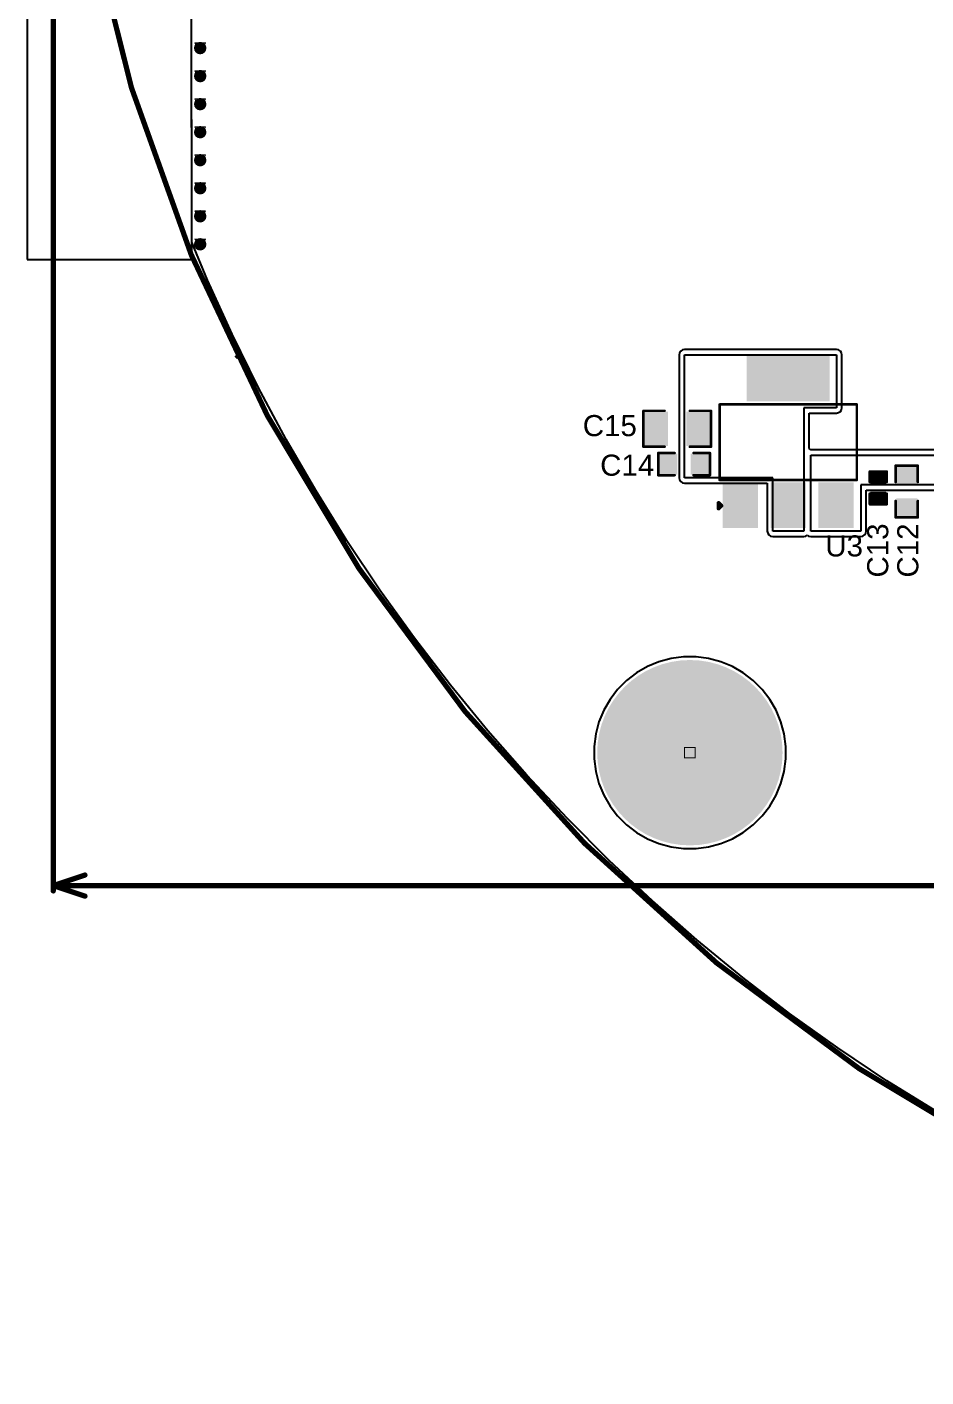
# Model space of a CAD drawing. Header units: inches. Extents: x -89 to 406, y -87 to 102.
# Drawn here: x -88.6 to -45.3, y -87.4 to -22.4 of the extents above; entities that cross this region are included whole.
import ezdxf

# ---------------------------------------------------------------- set-up
doc = ezdxf.new("R2010")
doc.units = ezdxf.units.IN
for name, color, linetype in [('Board_Outline', 56, 'Continuous'), ('Bottom Layer', 5, 'Continuous'), ('Bottom Solder', 6, 'Continuous'), ('Dimension', 6, 'Continuous'), ('Drill Drawing', 1, 'Continuous'), ('Multi-Layer', 9, 'Continuous'), ('Pad Holes', 156, 'Continuous'), ('Top Layer', 1, 'Continuous'), ('Top Overlay', 2, 'Continuous'), ('Top Paste', 8, 'Continuous'), ('Top Solder', 216, 'Continuous'), ('Via Holes', 16, 'Continuous')]:
    doc.layers.add(name, color=color, linetype=linetype)
doc.styles.add('Arial', font='', dxfattribs={"height": 0.2})
doc.styles.get('Arial').set_extended_font_data('Arial')

msp = doc.modelspace()

# ---------------------------------------------------------------- hatches: boundary and pattern name
at = {"layer": 'Bottom Layer'}
h = msp.add_hatch(color=5, dxfattribs=at)
edge = h.paths.add_edge_path()
edge.add_arc((-80.239, -23.454), 0.3, 0, 360)
h = msp.add_hatch(color=5, dxfattribs=at)
edge = h.paths.add_edge_path()
edge.add_arc((-80.239, -24.803), 0.3, 0, 360)
h = msp.add_hatch(color=5, dxfattribs=at)
edge = h.paths.add_edge_path()
edge.add_arc((-80.239, -26.153), 0.3, 0, 360)
h = msp.add_hatch(color=5, dxfattribs=at)
edge = h.paths.add_edge_path()
edge.add_arc((-80.239, -27.503), 0.3, 0, 360)
h = msp.add_hatch(color=5, dxfattribs=at)
edge = h.paths.add_edge_path()
edge.add_arc((-80.239, -28.852), 0.3, 0, 360)
h = msp.add_hatch(color=5, dxfattribs=at)
edge = h.paths.add_edge_path()
edge.add_arc((-80.239, -30.202), 0.3, 0, 360)
h = msp.add_hatch(color=5, dxfattribs=at)
edge = h.paths.add_edge_path()
edge.add_arc((-80.239, -31.552), 0.3, 0, 360)
h = msp.add_hatch(color=5, dxfattribs=at)
edge = h.paths.add_edge_path()
edge.add_arc((-80.239, -32.901), 0.3, 0, 360)
h = msp.add_hatch(color=5, dxfattribs=at)
edge = h.paths.add_edge_path()
edge.add_arc((-56.667, -57.379), 4.36, 0, 360)
at = {"layer": 'Bottom Solder'}
h = msp.add_hatch(color=6, dxfattribs=at)
edge = h.paths.add_edge_path()
edge.add_arc((-56.667, -57.379), 4.462, 0, 360)
at = {"layer": 'Multi-Layer'}
h = msp.add_hatch(color=9, dxfattribs=at)
edge = h.paths.add_edge_path()
edge.add_arc((-56.667, -57.379), 4.36, 0, 360)
at = {"layer": 'Pad Holes'}
h = msp.add_hatch(color=7, dxfattribs=at)
edge = h.paths.add_edge_path()
edge.add_arc((-56.667, -57.379), 2.5, 0, 360)
at = {"layer": 'Top Layer'}
h = msp.add_hatch(color=1, dxfattribs=at)
edge = h.paths.add_edge_path()
edge.add_arc((-80.239, -23.454), 0.3, 0, 360)
h = msp.add_hatch(color=1, dxfattribs=at)
edge = h.paths.add_edge_path()
edge.add_arc((-80.239, -24.803), 0.3, 0, 360)
h = msp.add_hatch(color=1, dxfattribs=at)
edge = h.paths.add_edge_path()
edge.add_arc((-80.239, -26.153), 0.3, 0, 360)
h = msp.add_hatch(color=1, dxfattribs=at)
edge = h.paths.add_edge_path()
edge.add_arc((-80.239, -27.503), 0.3, 0, 360)
h = msp.add_hatch(color=1, dxfattribs=at)
edge = h.paths.add_edge_path()
edge.add_arc((-80.239, -28.852), 0.3, 0, 360)
h = msp.add_hatch(color=1, dxfattribs=at)
edge = h.paths.add_edge_path()
edge.add_arc((-80.239, -30.202), 0.3, 0, 360)
h = msp.add_hatch(color=1, dxfattribs=at)
edge = h.paths.add_edge_path()
edge.add_arc((-80.239, -31.552), 0.3, 0, 360)
h = msp.add_hatch(color=1, dxfattribs=at)
edge = h.paths.add_edge_path()
edge.add_arc((-80.239, -32.901), 0.3, 0, 360)
for points in [[(-53.832, -38.366), (-50.032, -38.366), (-50.032, -40.366), (-53.832, -40.366)], [(-58.801, -41.021), (-57.785, -41.021), (-57.785, -42.545), (-58.801, -42.545)], [(-56.769, -41.021), (-55.753, -41.021), (-55.753, -42.545), (-56.769, -42.545)], [(-57.328, -43.04), (-57.328, -43.929), (-58.09, -43.929), (-58.09, -43.04)], [(-55.804, -43.04), (-55.804, -43.929), (-56.566, -43.929), (-56.566, -43.04)], [(-47.282, -44.386), (-47.917, -44.386), (-47.917, -43.929), (-47.282, -43.929)], [(-46.672, -43.66), (-45.783, -43.66), (-45.783, -44.422), (-46.672, -44.422)], [(-54.982, -44.466), (-53.482, -44.466), (-53.482, -46.466), (-54.982, -46.466)], [(-52.682, -44.466), (-51.182, -44.466), (-51.182, -46.466), (-52.682, -46.466)], [(-50.382, -44.466), (-48.882, -44.466), (-48.882, -46.466), (-50.382, -46.466)], [(-47.282, -45.326), (-47.917, -45.326), (-47.917, -44.869), (-47.282, -44.869)], [(-46.672, -45.184), (-45.783, -45.184), (-45.783, -45.946), (-46.672, -45.946)]]:
    msp.add_hatch(color=1, dxfattribs=at).paths.add_polyline_path(points)
h = msp.add_hatch(color=1, dxfattribs=at)
edge = h.paths.add_edge_path()
edge.add_arc((-56.667, -57.379), 4.36, 0, 360)
at = {"layer": 'Top Paste'}
for points in [[(-53.832, -38.366), (-50.032, -38.366), (-50.032, -40.366), (-53.832, -40.366)], [(-58.801, -41.021), (-57.785, -41.021), (-57.785, -42.545), (-58.801, -42.545)], [(-56.769, -41.021), (-55.753, -41.021), (-55.753, -42.545), (-56.769, -42.545)], [(-57.328, -43.04), (-57.328, -43.929), (-58.09, -43.929), (-58.09, -43.04)], [(-55.804, -43.04), (-55.804, -43.929), (-56.566, -43.929), (-56.566, -43.04)], [(-47.282, -44.386), (-47.917, -44.386), (-47.917, -43.929), (-47.282, -43.929)], [(-46.672, -43.66), (-45.783, -43.66), (-45.783, -44.422), (-46.672, -44.422)], [(-54.982, -44.466), (-53.482, -44.466), (-53.482, -46.466), (-54.982, -46.466)], [(-52.682, -44.466), (-51.182, -44.466), (-51.182, -46.466), (-52.682, -46.466)], [(-50.382, -44.466), (-48.882, -44.466), (-48.882, -46.466), (-50.382, -46.466)], [(-47.282, -45.326), (-47.917, -45.326), (-47.917, -44.869), (-47.282, -44.869)], [(-46.672, -45.184), (-45.783, -45.184), (-45.783, -45.946), (-46.672, -45.946)]]:
    msp.add_hatch(color=8, dxfattribs=at).paths.add_polyline_path(points)
at = {"layer": 'Top Solder'}
for points in [[(-53.933, -38.264), (-49.93, -38.264), (-49.93, -40.468), (-53.933, -40.468)], [(-58.871, -40.951), (-57.715, -40.951), (-57.715, -42.615), (-58.871, -42.615)], [(-56.839, -40.951), (-55.683, -40.951), (-55.683, -42.615), (-56.839, -42.615)], [(-57.268, -42.98), (-57.268, -43.989), (-58.15, -43.989), (-58.15, -42.98)], [(-55.744, -42.98), (-55.744, -43.989), (-56.626, -43.989), (-56.626, -42.98)], [(-47.222, -44.446), (-47.977, -44.446), (-47.977, -43.869), (-47.222, -43.869)], [(-46.732, -43.6), (-45.724, -43.6), (-45.724, -44.482), (-46.732, -44.482)], [(-55.083, -44.364), (-53.38, -44.364), (-53.38, -46.568), (-55.083, -46.568)], [(-52.783, -44.364), (-51.08, -44.364), (-51.08, -46.568), (-52.783, -46.568)], [(-50.483, -44.364), (-48.78, -44.364), (-48.78, -46.568), (-50.483, -46.568)], [(-47.222, -45.386), (-47.977, -45.386), (-47.977, -44.809), (-47.222, -44.809)], [(-46.732, -45.124), (-45.724, -45.124), (-45.724, -46.006), (-46.732, -46.006)]]:
    msp.add_hatch(color=216, dxfattribs=at).paths.add_polyline_path(points)
h = msp.add_hatch(color=216, dxfattribs=at)
edge = h.paths.add_edge_path()
edge.add_arc((-56.667, -57.379), 4.462, 0, 360)
at = {"layer": 'Via Holes'}
h = msp.add_hatch(color=7, dxfattribs=at)
edge = h.paths.add_edge_path()
edge.add_arc((-80.239, -23.454), 0.15, 0, 360)
h = msp.add_hatch(color=7, dxfattribs=at)
edge = h.paths.add_edge_path()
edge.add_arc((-80.239, -24.803), 0.15, 0, 360)
h = msp.add_hatch(color=7, dxfattribs=at)
edge = h.paths.add_edge_path()
edge.add_arc((-80.239, -26.153), 0.15, 0, 360)
h = msp.add_hatch(color=7, dxfattribs=at)
edge = h.paths.add_edge_path()
edge.add_arc((-80.239, -27.503), 0.15, 0, 360)
h = msp.add_hatch(color=7, dxfattribs=at)
edge = h.paths.add_edge_path()
edge.add_arc((-80.239, -28.852), 0.15, 0, 360)
h = msp.add_hatch(color=7, dxfattribs=at)
edge = h.paths.add_edge_path()
edge.add_arc((-80.239, -30.202), 0.15, 0, 360)
h = msp.add_hatch(color=7, dxfattribs=at)
edge = h.paths.add_edge_path()
edge.add_arc((-80.239, -31.552), 0.15, 0, 360)
h = msp.add_hatch(color=7, dxfattribs=at)
edge = h.paths.add_edge_path()
edge.add_arc((-80.239, -32.901), 0.15, 0, 360)

# ---------------------------------------------------------------- linework, layer by layer
at = {"layer": 'Board_Outline'}
msp.add_lwpolyline([(87.312, 0, 0.254, 0.254, 1), (-87.312, 0, 0.254, 0.254, 1)], format="xyseb", close=True, dxfattribs=at)
at = {"layer": 'Bottom Layer'}
for p, q in [((-80.644, -32.791), (-80.698, 32.66)), ((-79.882, -34.63), (-80.644, -32.791)), ((-78.706, -37.225), (-79.882, -34.63)), ((-77.446, -39.78), (-78.706, -37.225)), ((-76.103, -42.293), (-77.446, -39.78)), ((-74.678, -44.76), (-76.103, -42.293)), ((-73.174, -47.18), (-74.678, -44.76)), ((-71.591, -49.549), (-73.174, -47.18)), ((-69.931, -51.865), (-71.591, -49.549)), ((-68.197, -54.125), (-69.931, -51.865)), ((-58.712, -53.232), (-59.236, -53.534)), ((-58.154, -53), (-58.712, -53.232)), ((-57.569, -52.844), (-58.154, -53)), ((-56.97, -52.765), (-57.569, -52.844)), ((-56.365, -52.765), (-56.97, -52.765)), ((-55.765, -52.844), (-56.365, -52.765)), ((-55.181, -53), (-55.765, -52.844)), ((-54.622, -53.232), (-55.181, -53)), ((-54.098, -53.534), (-54.622, -53.232)), ((-59.716, -53.902), (-60.144, -54.33)), ((-59.236, -53.534), (-59.716, -53.902)), ((-53.619, -53.902), (-54.098, -53.534)), ((-53.191, -54.33), (-53.619, -53.902)), ((-66.39, -56.327), (-68.197, -54.125)), ((-60.144, -54.33), (-60.512, -54.81)), ((-52.823, -54.81), (-53.191, -54.33)), ((-60.512, -54.81), (-60.814, -55.334)), ((-52.52, -55.334), (-52.823, -54.81)), ((-61.046, -55.892), (-61.202, -56.477)), ((-60.814, -55.334), (-61.046, -55.892)), ((-52.289, -55.892), (-52.52, -55.334)), ((-52.132, -56.477), (-52.289, -55.892)), ((-64.511, -58.469), (-66.39, -56.327)), ((-61.202, -56.477), (-61.281, -57.076)), ((-52.053, -57.076), (-52.132, -56.477)), ((-61.281, -57.076), (-61.281, -57.681)), ((-52.053, -57.681), (-52.053, -57.076)), ((-61.281, -57.681), (-61.202, -58.281)), ((-52.132, -58.281), (-52.053, -57.681)), ((-62.563, -60.549), (-64.511, -58.469)), ((-61.202, -58.281), (-61.046, -58.865)), ((-52.289, -58.865), (-52.132, -58.281)), ((-61.046, -58.865), (-60.814, -59.424)), ((-52.52, -59.424), (-52.289, -58.865)), ((-60.814, -59.424), (-60.512, -59.948)), ((-52.823, -59.948), (-52.52, -59.424)), ((-60.512, -59.948), (-60.144, -60.427)), ((-60.144, -60.427), (-59.716, -60.855)), ((-53.619, -60.855), (-53.191, -60.427)), ((-53.191, -60.427), (-52.823, -59.948)), ((-60.549, -62.563), (-62.563, -60.549)), ((-59.716, -60.855), (-59.236, -61.223)), ((-54.098, -61.223), (-53.619, -60.855)), ((-59.236, -61.223), (-58.712, -61.526)), ((-58.712, -61.526), (-58.154, -61.757)), ((-55.181, -61.757), (-54.622, -61.526)), ((-54.622, -61.526), (-54.098, -61.223)), ((-58.154, -61.757), (-57.569, -61.914)), ((-57.569, -61.914), (-56.97, -61.993)), ((-56.97, -61.993), (-56.365, -61.993)), ((-56.365, -61.993), (-55.765, -61.914)), ((-55.765, -61.914), (-55.181, -61.757)), ((-58.469, -64.511), (-60.549, -62.563)), ((-56.327, -66.39), (-58.469, -64.511)), ((-54.125, -68.197), (-56.327, -66.39)), ((-51.865, -69.931), (-54.125, -68.197)), ((-49.549, -71.591), (-51.865, -69.931)), ((-47.18, -73.174), (-49.549, -71.591)), ((-44.76, -74.678), (-47.18, -73.174))]:
    msp.add_line(p, q, dxfattribs=at)
at = {"layer": 'Dimension'}
for points in [[(-87.312, -64.033, 0.254, 0.254, 0), (-87.312, -0.381, 0.254, 0.254, 0)], [(-87.312, -63.779, 0.254, 0.254, 0), (-85.788, -63.271, 0.254, 0.254, 0)], [(-87.312, -63.779, 0.254, 0.254, 0), (-85.788, -64.287, 0.254, 0.254, 0)], [(-87.312, -63.779, 0.254, 0.254, 0), (-7.542, -63.779, 0.254, 0.254, 0)]]:
    msp.add_lwpolyline(points, format="xyseb", dxfattribs=at)
for points in [[(-87.376, -63.779, 0.127, 0.127, 1), (-87.249, -63.779, 0.127, 0.127, 1)], [(-87.376, -63.779, 0.127, 0.127, 1), (-87.249, -63.779, 0.127, 0.127, 1)], [(-87.376, -63.779, 0.127, 0.127, 1), (-87.249, -63.779, 0.127, 0.127, 1)], [(-85.852, -63.271, 0.127, 0.127, 1), (-85.725, -63.271, 0.127, 0.127, 1)], [(-87.376, -64.033, 0.127, 0.127, 1), (-87.249, -64.033, 0.127, 0.127, 1)], [(-85.852, -64.287, 0.127, 0.127, 1), (-85.725, -64.287, 0.127, 0.127, 1)]]:
    msp.add_lwpolyline(points, format="xyseb", close=True, dxfattribs=at)
at = {"layer": 'Drill Drawing'}
for points in [[(-80.493, -23.2, 0.0508, 0.0508, 0), (-79.985, -23.2, 0.0508, 0.0508, 0)], [(-80.493, -23.2, 0.0508, 0.0508, 0), (-80.239, -23.708, 0.0508, 0.0508, 0)], [(-80.239, -23.708, 0.0508, 0.0508, 0), (-79.985, -23.2, 0.0508, 0.0508, 0)], [(-80.493, -24.549, 0.0508, 0.0508, 0), (-79.985, -24.549, 0.0508, 0.0508, 0)], [(-80.493, -24.549, 0.0508, 0.0508, 0), (-80.239, -25.057, 0.0508, 0.0508, 0)], [(-80.239, -25.057, 0.0508, 0.0508, 0), (-79.985, -24.549, 0.0508, 0.0508, 0)], [(-80.493, -25.899, 0.0508, 0.0508, 0), (-79.985, -25.899, 0.0508, 0.0508, 0)], [(-80.493, -25.899, 0.0508, 0.0508, 0), (-80.239, -26.407, 0.0508, 0.0508, 0)], [(-80.239, -26.407, 0.0508, 0.0508, 0), (-79.985, -25.899, 0.0508, 0.0508, 0)], [(-80.493, -27.249, 0.0508, 0.0508, 0), (-79.985, -27.249, 0.0508, 0.0508, 0)], [(-80.493, -27.249, 0.0508, 0.0508, 0), (-80.239, -27.757, 0.0508, 0.0508, 0)], [(-80.239, -27.757, 0.0508, 0.0508, 0), (-79.985, -27.249, 0.0508, 0.0508, 0)], [(-80.493, -28.598, 0.0508, 0.0508, 0), (-79.985, -28.598, 0.0508, 0.0508, 0)], [(-80.493, -28.598, 0.0508, 0.0508, 0), (-80.239, -29.106, 0.0508, 0.0508, 0)], [(-80.239, -29.106, 0.0508, 0.0508, 0), (-79.985, -28.598, 0.0508, 0.0508, 0)], [(-80.493, -29.948, 0.0508, 0.0508, 0), (-79.985, -29.948, 0.0508, 0.0508, 0)], [(-80.493, -29.948, 0.0508, 0.0508, 0), (-80.239, -30.456, 0.0508, 0.0508, 0)], [(-80.239, -30.456, 0.0508, 0.0508, 0), (-79.985, -29.948, 0.0508, 0.0508, 0)], [(-80.493, -31.298, 0.0508, 0.0508, 0), (-79.985, -31.298, 0.0508, 0.0508, 0)], [(-80.493, -31.298, 0.0508, 0.0508, 0), (-80.239, -31.806, 0.0508, 0.0508, 0)], [(-80.239, -31.806, 0.0508, 0.0508, 0), (-79.985, -31.298, 0.0508, 0.0508, 0)], [(-80.493, -32.647, 0.0508, 0.0508, 0), (-79.985, -32.647, 0.0508, 0.0508, 0)], [(-80.493, -32.647, 0.0508, 0.0508, 0), (-80.239, -33.155, 0.0508, 0.0508, 0)], [(-80.239, -33.155, 0.0508, 0.0508, 0), (-79.985, -32.647, 0.0508, 0.0508, 0)], [(-56.921, -57.125, 0.0508, 0.0508, 0), (-56.413, -57.125, 0.0508, 0.0508, 0)], [(-56.921, -57.633, 0.0508, 0.0508, 0), (-56.921, -57.125, 0.0508, 0.0508, 0)], [(-56.413, -57.633, 0.0508, 0.0508, 0), (-56.413, -57.125, 0.0508, 0.0508, 0)], [(-56.921, -57.633, 0.0508, 0.0508, 0), (-56.413, -57.633, 0.0508, 0.0508, 0)]]:
    msp.add_lwpolyline(points, format="xyseb", dxfattribs=at)
for points in [[(-80.505, -23.2, 0.0254, 0.0254, 1), (-80.48, -23.2, 0.0254, 0.0254, 1)], [(-80.505, -23.2, 0.0254, 0.0254, 1), (-80.48, -23.2, 0.0254, 0.0254, 1)], [(-79.997, -23.2, 0.0254, 0.0254, 1), (-79.972, -23.2, 0.0254, 0.0254, 1)], [(-79.997, -23.2, 0.0254, 0.0254, 1), (-79.972, -23.2, 0.0254, 0.0254, 1)], [(-80.251, -23.708, 0.0254, 0.0254, 1), (-80.226, -23.708, 0.0254, 0.0254, 1)], [(-80.251, -23.708, 0.0254, 0.0254, 1), (-80.226, -23.708, 0.0254, 0.0254, 1)], [(-80.505, -24.549, 0.0254, 0.0254, 1), (-80.48, -24.549, 0.0254, 0.0254, 1)], [(-80.505, -24.549, 0.0254, 0.0254, 1), (-80.48, -24.549, 0.0254, 0.0254, 1)], [(-79.997, -24.549, 0.0254, 0.0254, 1), (-79.972, -24.549, 0.0254, 0.0254, 1)], [(-79.997, -24.549, 0.0254, 0.0254, 1), (-79.972, -24.549, 0.0254, 0.0254, 1)], [(-80.251, -25.057, 0.0254, 0.0254, 1), (-80.226, -25.057, 0.0254, 0.0254, 1)], [(-80.251, -25.057, 0.0254, 0.0254, 1), (-80.226, -25.057, 0.0254, 0.0254, 1)], [(-80.505, -25.899, 0.0254, 0.0254, 1), (-80.48, -25.899, 0.0254, 0.0254, 1)], [(-80.505, -25.899, 0.0254, 0.0254, 1), (-80.48, -25.899, 0.0254, 0.0254, 1)], [(-79.997, -25.899, 0.0254, 0.0254, 1), (-79.972, -25.899, 0.0254, 0.0254, 1)], [(-79.997, -25.899, 0.0254, 0.0254, 1), (-79.972, -25.899, 0.0254, 0.0254, 1)], [(-80.251, -26.407, 0.0254, 0.0254, 1), (-80.226, -26.407, 0.0254, 0.0254, 1)], [(-80.251, -26.407, 0.0254, 0.0254, 1), (-80.226, -26.407, 0.0254, 0.0254, 1)], [(-80.505, -27.249, 0.0254, 0.0254, 1), (-80.48, -27.249, 0.0254, 0.0254, 1)], [(-80.505, -27.249, 0.0254, 0.0254, 1), (-80.48, -27.249, 0.0254, 0.0254, 1)], [(-79.997, -27.249, 0.0254, 0.0254, 1), (-79.972, -27.249, 0.0254, 0.0254, 1)], [(-79.997, -27.249, 0.0254, 0.0254, 1), (-79.972, -27.249, 0.0254, 0.0254, 1)], [(-80.251, -27.757, 0.0254, 0.0254, 1), (-80.226, -27.757, 0.0254, 0.0254, 1)], [(-80.251, -27.757, 0.0254, 0.0254, 1), (-80.226, -27.757, 0.0254, 0.0254, 1)], [(-80.505, -28.598, 0.0254, 0.0254, 1), (-80.48, -28.598, 0.0254, 0.0254, 1)], [(-80.505, -28.598, 0.0254, 0.0254, 1), (-80.48, -28.598, 0.0254, 0.0254, 1)], [(-79.997, -28.598, 0.0254, 0.0254, 1), (-79.972, -28.598, 0.0254, 0.0254, 1)], [(-79.997, -28.598, 0.0254, 0.0254, 1), (-79.972, -28.598, 0.0254, 0.0254, 1)], [(-80.251, -29.106, 0.0254, 0.0254, 1), (-80.226, -29.106, 0.0254, 0.0254, 1)], [(-80.251, -29.106, 0.0254, 0.0254, 1), (-80.226, -29.106, 0.0254, 0.0254, 1)], [(-80.505, -29.948, 0.0254, 0.0254, 1), (-80.48, -29.948, 0.0254, 0.0254, 1)], [(-80.505, -29.948, 0.0254, 0.0254, 1), (-80.48, -29.948, 0.0254, 0.0254, 1)], [(-80.251, -30.456, 0.0254, 0.0254, 1), (-80.226, -30.456, 0.0254, 0.0254, 1)], [(-80.251, -30.456, 0.0254, 0.0254, 1), (-80.226, -30.456, 0.0254, 0.0254, 1)], [(-79.997, -29.948, 0.0254, 0.0254, 1), (-79.972, -29.948, 0.0254, 0.0254, 1)], [(-79.997, -29.948, 0.0254, 0.0254, 1), (-79.972, -29.948, 0.0254, 0.0254, 1)], [(-80.505, -31.298, 0.0254, 0.0254, 1), (-80.48, -31.298, 0.0254, 0.0254, 1)], [(-80.505, -31.298, 0.0254, 0.0254, 1), (-80.48, -31.298, 0.0254, 0.0254, 1)], [(-80.251, -31.806, 0.0254, 0.0254, 1), (-80.226, -31.806, 0.0254, 0.0254, 1)], [(-80.251, -31.806, 0.0254, 0.0254, 1), (-80.226, -31.806, 0.0254, 0.0254, 1)], [(-79.997, -31.298, 0.0254, 0.0254, 1), (-79.972, -31.298, 0.0254, 0.0254, 1)], [(-79.997, -31.298, 0.0254, 0.0254, 1), (-79.972, -31.298, 0.0254, 0.0254, 1)], [(-80.505, -32.647, 0.0254, 0.0254, 1), (-80.48, -32.647, 0.0254, 0.0254, 1)], [(-80.505, -32.647, 0.0254, 0.0254, 1), (-80.48, -32.647, 0.0254, 0.0254, 1)], [(-80.251, -33.155, 0.0254, 0.0254, 1), (-80.226, -33.155, 0.0254, 0.0254, 1)], [(-80.251, -33.155, 0.0254, 0.0254, 1), (-80.226, -33.155, 0.0254, 0.0254, 1)], [(-79.997, -32.647, 0.0254, 0.0254, 1), (-79.972, -32.647, 0.0254, 0.0254, 1)], [(-79.997, -32.647, 0.0254, 0.0254, 1), (-79.972, -32.647, 0.0254, 0.0254, 1)], [(-56.934, -57.125, 0.0254, 0.0254, 1), (-56.909, -57.125, 0.0254, 0.0254, 1)], [(-56.934, -57.125, 0.0254, 0.0254, 1), (-56.909, -57.125, 0.0254, 0.0254, 1)], [(-56.426, -57.125, 0.0254, 0.0254, 1), (-56.401, -57.125, 0.0254, 0.0254, 1)], [(-56.426, -57.125, 0.0254, 0.0254, 1), (-56.401, -57.125, 0.0254, 0.0254, 1)], [(-56.934, -57.633, 0.0254, 0.0254, 1), (-56.909, -57.633, 0.0254, 0.0254, 1)], [(-56.934, -57.633, 0.0254, 0.0254, 1), (-56.909, -57.633, 0.0254, 0.0254, 1)], [(-56.426, -57.633, 0.0254, 0.0254, 1), (-56.401, -57.633, 0.0254, 0.0254, 1)], [(-56.426, -57.633, 0.0254, 0.0254, 1), (-56.401, -57.633, 0.0254, 0.0254, 1)]]:
    msp.add_lwpolyline(points, format="xyseb", close=True, dxfattribs=at)
at = {"layer": 'Multi-Layer'}
for p, q in [((-88.57, 33.401), (-88.576, -33.63)), ((-80.643, -33.63), (-80.698, 33.401)), ((-88.576, -33.63), (-80.643, -33.63))]:
    msp.add_line(p, q, dxfattribs=at)
at = {"layer": 'Top Layer'}
for p, q in [((-80.644, -32.791), (-80.663, -9.089)), ((-79.882, -34.63), (-80.644, -32.791)), ((-78.706, -37.225), (-79.882, -34.63)), ((-77.446, -39.78), (-78.706, -37.225)), ((-57.161, -38.128), (-57.18, -38.227)), ((-57.18, -38.227), (-57.18, -44.145)), ((-57.105, -38.044), (-57.161, -38.128)), ((-57.021, -37.988), (-57.105, -38.044)), ((-56.921, -37.968), (-57.021, -37.988)), ((-49.606, -37.968), (-56.921, -37.968)), ((-56.921, -44.145), (-56.921, -38.227)), ((-56.921, -38.227), (-49.606, -38.227)), ((-49.507, -37.988), (-49.606, -37.968)), ((-49.606, -38.227), (-49.606, -40.767)), ((-49.423, -38.044), (-49.507, -37.988)), ((-49.367, -38.128), (-49.423, -38.044)), ((-49.347, -38.227), (-49.367, -38.128)), ((-49.347, -40.767), (-49.347, -38.227)), ((-76.103, -42.293), (-77.446, -39.78)), ((-49.606, -40.767), (-51.181, -40.767)), ((-51.181, -40.767), (-51.181, -46.711)), ((-49.507, -41.006), (-49.423, -40.95)), ((-49.423, -40.95), (-49.367, -40.866)), ((-49.367, -40.866), (-49.347, -40.767)), ((-50.922, -42.736), (-50.922, -41.026)), ((-50.922, -41.026), (-49.606, -41.026)), ((-49.606, -41.026), (-49.507, -41.006)), ((-74.678, -44.76), (-76.103, -42.293)), ((-50.851, -42.794), (-50.922, -42.736)), ((-43.21, -42.794), (-50.851, -42.794)), ((-50.851, -46.711), (-50.851, -43.053)), ((-50.851, -43.053), (-40.271, -43.053)), ((-57.18, -44.145), (-57.161, -44.244)), ((-52.68, -44.145), (-56.921, -44.145)), ((-52.68, -46.711), (-52.68, -44.145)), ((-73.174, -47.18), (-74.678, -44.76)), ((-57.161, -44.244), (-57.105, -44.328)), ((-57.105, -44.328), (-57.021, -44.384)), ((-57.021, -44.384), (-56.921, -44.404)), ((-56.921, -44.404), (-52.939, -44.404)), ((-52.939, -44.404), (-52.939, -46.711)), ((-39.395, -44.475), (-48.438, -44.475)), ((-48.438, -44.475), (-48.438, -46.711)), ((-48.179, -46.711), (-48.179, -44.734)), ((-48.179, -44.734), (-40.766, -44.734)), ((-52.939, -46.711), (-52.919, -46.81)), ((-51.181, -46.711), (-52.68, -46.711)), ((-48.438, -46.711), (-50.851, -46.711)), ((-48.199, -46.81), (-48.179, -46.711)), ((-71.591, -49.549), (-73.174, -47.18)), ((-52.919, -46.81), (-52.863, -46.894)), ((-52.863, -46.894), (-52.779, -46.95)), ((-52.779, -46.95), (-52.68, -46.97)), ((-52.68, -46.97), (-51.181, -46.97)), ((-51.181, -46.97), (-51.082, -46.95)), ((-51.082, -46.95), (-51.016, -46.906)), ((-51.016, -46.906), (-50.95, -46.95)), ((-50.95, -46.95), (-50.851, -46.97)), ((-50.851, -46.97), (-48.438, -46.97)), ((-48.438, -46.97), (-48.339, -46.95)), ((-48.339, -46.95), (-48.255, -46.894)), ((-48.255, -46.894), (-48.199, -46.81)), ((-69.931, -51.865), (-71.591, -49.549)), ((-68.197, -54.125), (-69.931, -51.865)), ((-58.712, -53.232), (-59.236, -53.534)), ((-58.154, -53), (-58.712, -53.232)), ((-57.569, -52.844), (-58.154, -53)), ((-56.97, -52.765), (-57.569, -52.844)), ((-56.365, -52.765), (-56.97, -52.765)), ((-55.765, -52.844), (-56.365, -52.765)), ((-55.181, -53), (-55.765, -52.844)), ((-54.622, -53.232), (-55.181, -53)), ((-54.098, -53.534), (-54.622, -53.232)), ((-59.716, -53.902), (-60.144, -54.33)), ((-59.236, -53.534), (-59.716, -53.902)), ((-53.619, -53.902), (-54.098, -53.534)), ((-53.191, -54.33), (-53.619, -53.902)), ((-66.39, -56.327), (-68.197, -54.125)), ((-60.144, -54.33), (-60.512, -54.81)), ((-52.823, -54.81), (-53.191, -54.33)), ((-60.512, -54.81), (-60.814, -55.334)), ((-52.52, -55.334), (-52.823, -54.81)), ((-61.046, -55.892), (-61.202, -56.477)), ((-60.814, -55.334), (-61.046, -55.892)), ((-52.289, -55.892), (-52.52, -55.334)), ((-52.132, -56.477), (-52.289, -55.892)), ((-64.511, -58.469), (-66.39, -56.327)), ((-61.202, -56.477), (-61.281, -57.076)), ((-52.053, -57.076), (-52.132, -56.477)), ((-61.281, -57.076), (-61.281, -57.681)), ((-52.053, -57.681), (-52.053, -57.076)), ((-61.281, -57.681), (-61.202, -58.281)), ((-52.132, -58.281), (-52.053, -57.681)), ((-62.563, -60.549), (-64.511, -58.469)), ((-61.202, -58.281), (-61.046, -58.865)), ((-52.289, -58.865), (-52.132, -58.281)), ((-61.046, -58.865), (-60.814, -59.424)), ((-52.52, -59.424), (-52.289, -58.865)), ((-60.814, -59.424), (-60.512, -59.948)), ((-52.823, -59.948), (-52.52, -59.424)), ((-60.512, -59.948), (-60.144, -60.427)), ((-60.144, -60.427), (-59.716, -60.855)), ((-53.619, -60.855), (-53.191, -60.427)), ((-53.191, -60.427), (-52.823, -59.948)), ((-60.549, -62.563), (-62.563, -60.549)), ((-59.716, -60.855), (-59.236, -61.223)), ((-54.098, -61.223), (-53.619, -60.855)), ((-59.236, -61.223), (-58.712, -61.526)), ((-58.712, -61.526), (-58.154, -61.757)), ((-55.181, -61.757), (-54.622, -61.526)), ((-54.622, -61.526), (-54.098, -61.223)), ((-58.154, -61.757), (-57.569, -61.914)), ((-57.569, -61.914), (-56.97, -61.993)), ((-56.97, -61.993), (-56.365, -61.993)), ((-56.365, -61.993), (-55.765, -61.914)), ((-55.765, -61.914), (-55.181, -61.757)), ((-58.469, -64.511), (-60.549, -62.563)), ((-56.327, -66.39), (-58.469, -64.511)), ((-54.125, -68.197), (-56.327, -66.39)), ((-51.865, -69.931), (-54.125, -68.197)), ((-49.549, -71.591), (-51.865, -69.931)), ((-47.18, -73.174), (-49.549, -71.591)), ((-44.76, -74.678), (-47.18, -73.174))]:
    msp.add_line(p, q, dxfattribs=at)
at = {"layer": 'Top Overlay'}
for points in [[(-78.511, -38.303, 0.127, 0.127, 0), (-78.461, -38.354, 0.127, 0.127, 0)], [(-58.903, -42.647, 0.127, 0.127, 0), (-58.903, -40.919, 0.127, 0.127, 0)], [(-58.903, -40.919, 0.127, 0.127, 0), (-57.887, -40.919, 0.127, 0.127, 0)], [(-56.667, -40.919, 0.127, 0.127, 0), (-55.651, -40.919, 0.127, 0.127, 0)], [(-55.651, -42.647, 0.127, 0.127, 0), (-55.651, -40.919, 0.127, 0.127, 0)], [(-55.234, -40.613, 0.127, 0.127, 0), (-48.63, -40.613, 0.127, 0.127, 0)], [(-55.234, -44.245, 0.127, 0.127, 0), (-55.234, -40.613, 0.127, 0.127, 0)], [(-48.63, -44.245, 0.127, 0.127, 0), (-48.63, -40.613, 0.127, 0.127, 0)], [(-58.903, -42.647, 0.127, 0.127, 0), (-57.887, -42.647, 0.127, 0.127, 0)], [(-58.191, -42.951, 0.127, 0.127, 0), (-57.404, -42.951, 0.127, 0.127, 0)], [(-58.191, -44.018, 0.127, 0.127, 0), (-58.191, -42.951, 0.127, 0.127, 0)], [(-56.667, -42.647, 0.127, 0.127, 0), (-55.651, -42.647, 0.127, 0.127, 0)], [(-56.49, -42.951, 0.127, 0.127, 0), (-55.702, -42.951, 0.127, 0.127, 0)], [(-55.702, -44.018, 0.127, 0.127, 0), (-55.702, -42.951, 0.127, 0.127, 0)], [(-46.761, -44.346, 0.127, 0.127, 0), (-46.761, -43.559, 0.127, 0.127, 0)], [(-46.761, -43.559, 0.127, 0.127, 0), (-45.695, -43.559, 0.127, 0.127, 0)], [(-45.695, -44.346, 0.127, 0.127, 0), (-45.695, -43.559, 0.127, 0.127, 0)], [(-58.191, -44.018, 0.127, 0.127, 0), (-57.404, -44.018, 0.127, 0.127, 0)], [(-56.49, -44.018, 0.127, 0.127, 0), (-55.702, -44.018, 0.127, 0.127, 0)], [(-55.234, -44.245, 0.127, 0.127, 0), (-48.63, -44.245, 0.127, 0.127, 0)], [(-48.006, -43.84, 0.127, 0.127, 0), (-47.193, -43.84, 0.127, 0.127, 0)], [(-48.006, -44.348, 0.127, 0.127, 0), (-48.006, -43.84, 0.127, 0.127, 0)], [(-47.193, -44.348, 0.127, 0.127, 0), (-47.193, -43.84, 0.127, 0.127, 0)], [(-48.006, -45.415, 0.127, 0.127, 0), (-48.006, -44.907, 0.127, 0.127, 0)], [(-47.193, -45.415, 0.127, 0.127, 0), (-47.193, -44.907, 0.127, 0.127, 0)], [(-55.284, -45.362, 0.2, 0.2, 0), (-55.157, -45.489, 0.2, 0.2, 0)], [(-55.284, -45.616, 0.2, 0.2, 0), (-55.284, -45.362, 0.2, 0.2, 0)], [(-55.284, -45.616, 0.2, 0.2, 0), (-55.157, -45.489, 0.2, 0.2, 0)], [(-48.006, -45.415, 0.127, 0.127, 0), (-47.193, -45.415, 0.127, 0.127, 0)], [(-46.761, -46.048, 0.127, 0.127, 0), (-46.761, -45.26, 0.127, 0.127, 0)], [(-45.695, -46.048, 0.127, 0.127, 0), (-45.695, -45.26, 0.127, 0.127, 0)], [(-46.761, -46.048, 0.127, 0.127, 0), (-45.695, -46.048, 0.127, 0.127, 0)]]:
    msp.add_lwpolyline(points, format="xyseb", dxfattribs=at)
for points in [[(-78.543, -38.303, 0.0635, 0.0635, 1), (-78.48, -38.303, 0.0635, 0.0635, 1)], [(-78.492, -38.354, 0.0635, 0.0635, 1), (-78.429, -38.354, 0.0635, 0.0635, 1)], [(-58.934, -40.919, 0.0635, 0.0635, 1), (-58.871, -40.919, 0.0635, 0.0635, 1)], [(-58.934, -40.919, 0.0635, 0.0635, 1), (-58.871, -40.919, 0.0635, 0.0635, 1)], [(-57.918, -40.919, 0.0635, 0.0635, 1), (-57.855, -40.919, 0.0635, 0.0635, 1)], [(-56.699, -40.919, 0.0635, 0.0635, 1), (-56.636, -40.919, 0.0635, 0.0635, 1)], [(-55.683, -40.919, 0.0635, 0.0635, 1), (-55.62, -40.919, 0.0635, 0.0635, 1)], [(-55.683, -40.919, 0.0635, 0.0635, 1), (-55.62, -40.919, 0.0635, 0.0635, 1)], [(-55.265, -40.613, 0.0635, 0.0635, 1), (-55.202, -40.613, 0.0635, 0.0635, 1)], [(-55.265, -40.613, 0.0635, 0.0635, 1), (-55.202, -40.613, 0.0635, 0.0635, 1)], [(-48.661, -40.613, 0.0635, 0.0635, 1), (-48.598, -40.613, 0.0635, 0.0635, 1)], [(-48.661, -40.613, 0.0635, 0.0635, 1), (-48.598, -40.613, 0.0635, 0.0635, 1)], [(-58.934, -42.647, 0.0635, 0.0635, 1), (-58.871, -42.647, 0.0635, 0.0635, 1)], [(-58.934, -42.647, 0.0635, 0.0635, 1), (-58.871, -42.647, 0.0635, 0.0635, 1)], [(-58.223, -42.951, 0.0635, 0.0635, 1), (-58.16, -42.951, 0.0635, 0.0635, 1)], [(-58.223, -42.951, 0.0635, 0.0635, 1), (-58.16, -42.951, 0.0635, 0.0635, 1)], [(-57.918, -42.647, 0.0635, 0.0635, 1), (-57.855, -42.647, 0.0635, 0.0635, 1)], [(-57.436, -42.951, 0.0635, 0.0635, 1), (-57.372, -42.951, 0.0635, 0.0635, 1)], [(-56.699, -42.647, 0.0635, 0.0635, 1), (-56.636, -42.647, 0.0635, 0.0635, 1)], [(-56.521, -42.951, 0.0635, 0.0635, 1), (-56.458, -42.951, 0.0635, 0.0635, 1)], [(-55.734, -42.951, 0.0635, 0.0635, 1), (-55.67, -42.951, 0.0635, 0.0635, 1)], [(-55.734, -42.951, 0.0635, 0.0635, 1), (-55.67, -42.951, 0.0635, 0.0635, 1)], [(-55.683, -42.647, 0.0635, 0.0635, 1), (-55.62, -42.647, 0.0635, 0.0635, 1)], [(-55.683, -42.647, 0.0635, 0.0635, 1), (-55.62, -42.647, 0.0635, 0.0635, 1)], [(-46.793, -43.559, 0.0635, 0.0635, 1), (-46.73, -43.559, 0.0635, 0.0635, 1)], [(-46.793, -43.559, 0.0635, 0.0635, 1), (-46.73, -43.559, 0.0635, 0.0635, 1)], [(-45.726, -43.559, 0.0635, 0.0635, 1), (-45.663, -43.559, 0.0635, 0.0635, 1)], [(-45.726, -43.559, 0.0635, 0.0635, 1), (-45.663, -43.559, 0.0635, 0.0635, 1)], [(-58.223, -44.018, 0.0635, 0.0635, 1), (-58.16, -44.018, 0.0635, 0.0635, 1)], [(-58.223, -44.018, 0.0635, 0.0635, 1), (-58.16, -44.018, 0.0635, 0.0635, 1)], [(-57.436, -44.018, 0.0635, 0.0635, 1), (-57.372, -44.018, 0.0635, 0.0635, 1)], [(-56.521, -44.018, 0.0635, 0.0635, 1), (-56.458, -44.018, 0.0635, 0.0635, 1)], [(-55.734, -44.018, 0.0635, 0.0635, 1), (-55.67, -44.018, 0.0635, 0.0635, 1)], [(-55.734, -44.018, 0.0635, 0.0635, 1), (-55.67, -44.018, 0.0635, 0.0635, 1)], [(-55.265, -44.245, 0.0635, 0.0635, 1), (-55.202, -44.245, 0.0635, 0.0635, 1)], [(-55.265, -44.245, 0.0635, 0.0635, 1), (-55.202, -44.245, 0.0635, 0.0635, 1)], [(-48.661, -44.245, 0.0635, 0.0635, 1), (-48.598, -44.245, 0.0635, 0.0635, 1)], [(-48.661, -44.245, 0.0635, 0.0635, 1), (-48.598, -44.245, 0.0635, 0.0635, 1)], [(-48.038, -43.84, 0.0635, 0.0635, 1), (-47.974, -43.84, 0.0635, 0.0635, 1)], [(-48.038, -43.84, 0.0635, 0.0635, 1), (-47.974, -43.84, 0.0635, 0.0635, 1)], [(-47.225, -43.84, 0.0635, 0.0635, 1), (-47.161, -43.84, 0.0635, 0.0635, 1)], [(-47.225, -43.84, 0.0635, 0.0635, 1), (-47.161, -43.84, 0.0635, 0.0635, 1)], [(-48.038, -44.348, 0.0635, 0.0635, 1), (-47.974, -44.348, 0.0635, 0.0635, 1)], [(-48.038, -44.907, 0.0635, 0.0635, 1), (-47.974, -44.907, 0.0635, 0.0635, 1)], [(-47.225, -44.348, 0.0635, 0.0635, 1), (-47.161, -44.348, 0.0635, 0.0635, 1)], [(-47.225, -44.907, 0.0635, 0.0635, 1), (-47.161, -44.907, 0.0635, 0.0635, 1)], [(-46.793, -44.346, 0.0635, 0.0635, 1), (-46.73, -44.346, 0.0635, 0.0635, 1)], [(-45.726, -44.346, 0.0635, 0.0635, 1), (-45.663, -44.346, 0.0635, 0.0635, 1)], [(-55.334, -45.362, 0.1, 0.1, 1), (-55.234, -45.362, 0.1, 0.1, 1)], [(-55.334, -45.362, 0.1, 0.1, 1), (-55.234, -45.362, 0.1, 0.1, 1)], [(-55.207, -45.489, 0.1, 0.1, 1), (-55.107, -45.489, 0.1, 0.1, 1)], [(-55.207, -45.489, 0.1, 0.1, 1), (-55.107, -45.489, 0.1, 0.1, 1)], [(-48.038, -45.415, 0.0635, 0.0635, 1), (-47.974, -45.415, 0.0635, 0.0635, 1)], [(-48.038, -45.415, 0.0635, 0.0635, 1), (-47.974, -45.415, 0.0635, 0.0635, 1)], [(-47.225, -45.415, 0.0635, 0.0635, 1), (-47.161, -45.415, 0.0635, 0.0635, 1)], [(-47.225, -45.415, 0.0635, 0.0635, 1), (-47.161, -45.415, 0.0635, 0.0635, 1)], [(-46.793, -45.26, 0.0635, 0.0635, 1), (-46.73, -45.26, 0.0635, 0.0635, 1)], [(-45.726, -45.26, 0.0635, 0.0635, 1), (-45.663, -45.26, 0.0635, 0.0635, 1)], [(-55.334, -45.616, 0.1, 0.1, 1), (-55.234, -45.616, 0.1, 0.1, 1)], [(-55.334, -45.616, 0.1, 0.1, 1), (-55.234, -45.616, 0.1, 0.1, 1)], [(-46.793, -46.048, 0.0635, 0.0635, 1), (-46.73, -46.048, 0.0635, 0.0635, 1)], [(-46.793, -46.048, 0.0635, 0.0635, 1), (-46.73, -46.048, 0.0635, 0.0635, 1)], [(-45.726, -46.048, 0.0635, 0.0635, 1), (-45.663, -46.048, 0.0635, 0.0635, 1)], [(-45.726, -46.048, 0.0635, 0.0635, 1), (-45.663, -46.048, 0.0635, 0.0635, 1)]]:
    msp.add_lwpolyline(points, format="xyseb", close=True, dxfattribs=at)

# ---------------------------------------------------------------- texts
at = {"layer": 'Top Overlay', "style": 'Arial'}
for s, p in [('C15', (-61.823, -42.138)), ('C14', (-60.985, -44.043)), ('U3', (-50.148, -47.93))]:
    msp.add_text(s, height=1.016, dxfattribs=at).set_placement(p)
for s, p in [('C13', (-47.117, -48.945)), ('C12', (-45.669, -48.945))]:
    msp.add_text(s, height=1.016, rotation=90, dxfattribs=at).set_placement(p)

doc.saveas('drawing.dxf')
